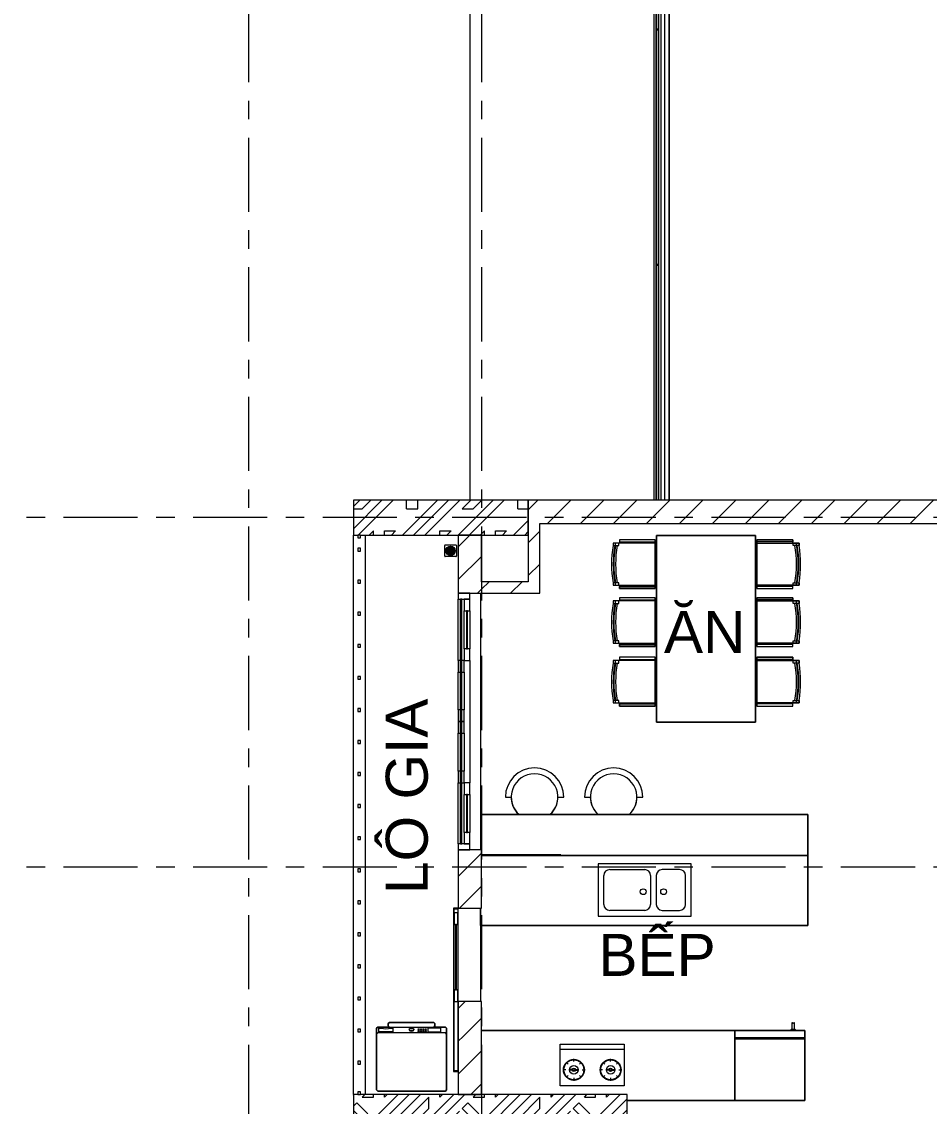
# Model space of a CAD drawing. Header units: millimetres. Extents: x -20144 to 104140, y -11426 to 48263.
# Drawn here: x -2444 to 5341, y 6400 to 15703 of the extents above; entities that cross this region are included whole.
import ezdxf

# ---------------------------------------------------------------- set-up
doc = ezdxf.new("R2010")
doc.units = ezdxf.units.MM
doc.linetypes.add('Grid Line', pattern=[22.225, 12.7, -3.175, 3.175, -3.175])
for name, color, linetype, lineweight in [('CHU', 181, 'Continuous', 5), ('CUA', 31, 'Continuous', 9), ('HATCH-TUONG', 152, 'Continuous', 9), ('NET CAT', 3, 'Continuous', 5), ('NET THAY 1', 41, 'Continuous', 5), ('NET THAY 2', 55, 'Continuous', 5), ('NET-CAT', 3, 'Continuous', 9), ('NET-THAY', 2, 'Continuous', 15), ('THIET BI', 44, 'Continuous', 5), ('THIET-BI', 44, 'Continuous', 5), ('TRUC', 225, 'Continuous', 5)]:
    doc.layers.add(name, color=color, linetype=linetype, lineweight=lineweight)
doc.styles.add('Arial_2', font='arial_1.ttf', dxfattribs={"height": 360})
pattern_1 = [(45, (95.25, 0), (-476.246, 476.246), []), (45, (190.5, 0), (-476.246, 476.246), []), (45, (0, 0), (-476.246, 476.246), []), (45, (476.25, 0), (-476.246, 476.246), []), (45, (571.5, 0), (-476.246, 476.246), []), (0, (381, 95.25), (0, 952.5), [95.25, -857.25]), (0, (476.25, 190.5), (0, 952.5), [95.25, -857.25]), (45, (381, 95.25), (0, 952.49), [134.68, -1212.34]), (45, (476.25, 95.25), (0, 952.49), [134.68, -1212.34]), (0, (381, 95.25), (0, 952.5), [95.25, -857.25]), (90, (-95.25, 95.25), (-952.5, 6e-14), [95.25, -857.25]), (90, (0, 95.25), (-952.5, 6e-14), [190.5, -762]), (45, (-95.25, 190.5), (0, 952.49), [134.68, -1212.34]), (90, (762, 381), (-952.5, 6e-14), [95.25, -857.25]), (0, (666.75, 381), (0, 952.5), [95.25, -857.25]), (45, (666.75, 381), (0, 952.49), [134.68, -1212.34]), (0, (857.25, 95.25), (0, 952.5), [95.25, -857.25]), (0, (857.25, 571.5), (0, 952.5), [95.25, -857.25]), (90, (1047.75, 666.75), (-952.5, 6e-14), [95.25, -857.25]), (45, (857.25, 571.5), (0, 952.49), [269.37, -1077.66]), (45, (952.5, 571.5), (0, 952.49), [134.68, -1212.34]), (45, (1143, 762), (0, 952.49), [134.68, -1212.34]), (0, (1143, 857.25), (0, 952.5), [95.25, -857.25]), (90, (1143, 762), (-952.5, 6e-14), [95.25, -857.25]), (0, (476.25, 762), (0, 952.5), [95.25, -857.25]), (0, (666.75, 857.25), (0, 952.5), [95.25, -857.25]), (90, (571.5, 762), (-952.5, 6e-14), [95.25, -857.25]), (90, (666.75, 762), (-952.5, 6e-14), [95.25, -857.25]), (45, (476.25, 762), (0, 952.49), [134.68, -1212.34]), (45, (666.75, 762), (0, 952.49), [134.68, -1212.34]), (135, (119, 214.8), (-952.49, 6e-14), [134.68, -1212.34]), (135, (238.1, 333.4), (-952.49, 6e-14), [134.68, -1212.34]), (135, (309.56, 404.8), (-952.49, 6e-14), [134.68, -1212.34]), (135, (333.4, 428.6), (-952.49, 6e-14), [134.68, -1212.34]), (135, (381, 476.25), (-952.49, 6e-14), [134.68, -1212.34]), (135, (404.8, 500.06), (-952.49, 6e-14), [134.68, -1212.34]), (135, (476.25, 571.5), (-952.49, 6e-14), [134.68, -1212.34]), (135, (523.9, 619.1), (-952.49, 6e-14), [134.68, -1212.34]), (45, (119, 214.8), (0, 952.49), [95.25, -1251.775]), (45, (238.1, 333.4), (0, 952.49), [67.36, -1279.665]), (45, (404.8, 500.06), (0, 952.49), [67.36, -1279.665]), (45, (309.56, 595.3), (0, 952.49), [67.36, -1279.665]), (45, (476.25, 571.5), (0, 952.49), [67.36, -1279.665]), (45, (381, 666.75), (0, 952.49), [67.36, -1279.665]), (0, (24.2, 309.5), (0, 952.5), [190.04, -762.46]), (0, (238.1, 523.9), (0, 952.5), [95.25, -857.25])]
pattern_2 = [(45, (0, 0), (-141.4214, 141.4214), [])]

# ---------------------------------------------------------------- blocks, each defined once
blk = doc.blocks.new('Railing - NBS_RailInfillPnl_Post-847067-MẶT BẰNG TẦNG 4')
at = {"layer": 'NET THAY 2'}
for p, q in [((-13, -5), (-13, 5)), ((13, 5), (-13, 5)), ((13, 5), (13, -5)), ((-13, -5), (13, -5))]:
    blk.add_line(p, q, dxfattribs=at)
blk = doc.blocks.new('Railing - Railing-863470-MẶT BẰNG TẦNG 4')
at = {"layer": 'NET THAY 1'}
for p, q in [((2978, 21689.9), (2997.2, 21689.9)), ((2978, 21689.9), (2978, 11599.9)), ((3018.7, 21689.9), (3038, 21689.9)), ((3038, 21689.9), (3048, 21689.9)), ((3038, 21689.9), (3038, 11599.9)), ((3048, 21689.9), (3068, 21689.9))]:
    blk.add_line(p, q, dxfattribs=at)
at = {"extrusion": (0, 0, -1), "zscale": -1}
for p in [(-3008, 19671.9), (-3008, 17653.9), (-3008, 15635.9), (-3008, 13617.9)]:
    blk.add_blockref('Railing - NBS_RailInfillPnl_Post-847067-MẶT BẰNG TẦNG 4', p, dxfattribs=at)
blk = doc.blocks.new('Top Rail Type - Top Rail_Internal_-863475-MẶT BẰNG TẦNG 4')
at = {"layer": 'NET THAY 1'}
for p, q in [((2997.2, 21689.9), (3018.7, 21689.9)), ((2997.2, 11599.9), (2997.2, 21689.9)), ((3018.7, 11599.9), (3018.7, 21689.9))]:
    blk.add_line(p, q, dxfattribs=at)
blk = doc.blocks.new('Top Rail Type - Top Rail_Internal_-V4-MẶT BẰNG TẦNG 4')
at = {"layer": 'NET THAY 1'}
for p, q in [((3018.7, 21689.9), (2997.2, 21689.9)), ((2997.2, 21689.9), (2997.2, 11599.9)), ((3018.7, 21689.9), (3018.7, 11599.9))]:
    blk.add_line(p, q, dxfattribs=at)
blk = doc.blocks.new('Handrail Type - Handrail_Internal_-863486-MẶT BẰNG TẦNG 4')
at = {"layer": 'NET THAY 1'}
for p, q in [((3068, 21689.9), (3068, 11599.9)), ((3068, 21689.9), (3110.4, 21689.9)), ((3110.4, 11599.9), (3110.4, 21689.9))]:
    blk.add_line(p, q, dxfattribs=at)
blk = doc.blocks.new('Handrail Type - Handrail_Internal_-V5-MẶT BẰNG TẦNG 4')
at = {"layer": 'NET THAY 1'}
for p, q in [((3068, 21689.9), (3068, 11599.9)), ((3110.4, 21689.9), (3110.4, 11599.9))]:
    blk.add_line(p, q, dxfattribs=at)
blk = doc.blocks.new('X-TU LANH - X-TU LANH-V28-MẶT BẰNG TẦNG 4')
at = {"layer": 'THIET BI'}
for p, q in [((300, 0), (-300, 0)), ((-300, 0), (-300, -600)), ((-300, -600), (-300, 0)), ((-300, 0), (300, 0)), ((300, -600), (300, 0)), ((300, 0), (300, -600)), ((300, -530), (-300, -530)), ((300, -540), (-300, -540)), ((-300, -600), (300, -600)), ((300, -600), (-300, -600)), ((-222.5, -600), (-217.5, -610)), ((-217.5, -610), (-182.5, -610)), ((-212.5, -610), (-210.5, -665)), ((-189.5, -665), (-187.5, -610)), ((-182.5, -610), (-177.5, -600)), ((-210.5, -665), (-205.2, -665)), ((-194.8, -665), (-189.5, -665))]:
    blk.add_line(p, q, dxfattribs=at)
blk.add_arc((-200, -667.2), 5.66, 22.40182, 157.59821, dxfattribs=at)
blk = doc.blocks.new('X-BAN AN 4 GHE - X-BAN AN 4 GHE 2-934710-MẶT BẰNG TẦNG 4')
at = {"layer": 'THIET BI'}
for p, q in [((187, 372.7), (165.2, 372.7)), ((165.2, 372.7), (165.2, 318.5)), ((165.2, 372.7), (165.2, 10)), ((187, 372.7), (165.2, 372.7)), ((187, 337.9), (187, 372.7)), ((527.9, 372.7), (506.1, 372.7)), ((506.1, 372.7), (506.1, 337.9)), ((527.9, 372.7), (506.1, 372.7)), ((527.9, 318.5), (527.9, 372.7)), ((527.9, 10), (527.9, 372.7)), ((698.6, 372.7), (676.8, 372.7)), ((676.8, 372.7), (676.8, 318.5)), ((676.8, 372.7), (676.8, 10)), ((698.6, 372.7), (676.8, 372.7)), ((698.6, 337.9), (698.6, 372.7)), ((1039.5, 372.7), (1017.7, 372.7)), ((1017.7, 372.7), (1017.7, 337.9)), ((1039.5, 372.7), (1017.7, 372.7)), ((1039.5, 318.5), (1039.5, 372.7)), ((1039.5, 10), (1039.5, 372.7)), ((1195.4, 372.7), (1173.7, 372.7)), ((1173.7, 372.7), (1173.7, 318.5)), ((1173.7, 372.7), (1173.7, 10)), ((1195.4, 372.7), (1173.7, 372.7)), ((1195.4, 337.9), (1195.4, 372.7)), ((1536.3, 372.7), (1514.6, 372.7)), ((1514.6, 372.7), (1514.6, 337.9)), ((1536.3, 372.7), (1514.6, 372.7)), ((1536.3, 318.5), (1536.3, 372.7)), ((1536.3, 10), (1536.3, 372.7)), ((165.2, 318.5), (136.9, 318.5)), ((136.9, 318.5), (136.9, 10)), ((136.9, 318.5), (155.8, 318.5)), ((136.9, 10), (136.9, 318.5)), ((155.8, 318.5), (155.8, 10)), ((165.2, 350.9), (187, 350.9)), ((165.2, 321.9), (187, 321.9)), ((187, 321.9), (187, 337.9)), ((506.1, 350.9), (527.9, 350.9)), ((506.1, 337.9), (506.1, 321.9)), ((506.1, 321.9), (527.9, 321.9)), ((556.2, 318.5), (527.9, 318.5)), ((537.3, 318.5), (537.3, 10)), ((556.2, 318.5), (537.3, 318.5)), ((556.2, 10), (556.2, 318.5)), ((556.2, 10), (556.2, 318.5)), ((648.5, 318.5), (648.5, 10)), ((676.8, 318.5), (648.5, 318.5)), ((648.5, 318.5), (667.4, 318.5)), ((648.5, 10), (648.5, 318.5)), ((667.4, 318.5), (667.4, 10)), ((676.8, 350.9), (698.6, 350.9)), ((676.8, 321.9), (698.6, 321.9)), ((698.6, 321.9), (698.6, 337.9)), ((1017.7, 350.9), (1039.5, 350.9)), ((1017.7, 337.9), (1017.7, 321.9)), ((1017.7, 321.9), (1039.5, 321.9)), ((1067.8, 318.5), (1039.5, 318.5)), ((1048.9, 318.5), (1048.9, 10)), ((1067.8, 318.5), (1048.9, 318.5)), ((1067.8, 10), (1067.8, 318.5)), ((1067.8, 10), (1067.8, 318.5)), ((1145.3, 318.5), (1145.3, 10)), ((1173.7, 318.5), (1145.3, 318.5)), ((1145.3, 318.5), (1164.2, 318.5)), ((1145.3, 10), (1145.3, 318.5)), ((1164.2, 318.5), (1164.2, 10)), ((1173.7, 350.9), (1195.4, 350.9)), ((1173.7, 321.9), (1195.4, 321.9)), ((1195.4, 321.9), (1195.4, 337.9)), ((1514.6, 350.9), (1536.3, 350.9)), ((1514.6, 337.9), (1514.6, 321.9)), ((1514.6, 321.9), (1536.3, 321.9)), ((1564.7, 318.5), (1536.3, 318.5)), ((1545.8, 318.5), (1545.8, 10)), ((1564.7, 318.5), (1545.8, 318.5)), ((1564.7, 10), (1564.7, 318.5)), ((1564.7, 10), (1564.7, 318.5)), ((1600, 0), (0, 0)), ((0, 0), (0, -850)), ((0, -850), (0, 0)), ((0, 0), (1600, 0)), ((136.9, 10), (556.2, 10)), ((155.8, 10), (136.9, 10)), ((165.2, 10), (527.9, 10)), ((537.3, 10), (556.2, 10)), ((648.5, 10), (1067.8, 10)), ((667.4, 10), (648.5, 10)), ((676.8, 10), (1039.5, 10)), ((1048.9, 10), (1067.8, 10)), ((1145.3, 10), (1564.7, 10)), ((1164.2, 10), (1145.3, 10)), ((1173.7, 10), (1536.3, 10)), ((1545.8, 10), (1564.7, 10)), ((1600, -850), (1600, 0)), ((1600, 0), (1600, -850)), ((0, -850), (1600, -850)), ((1600, -850), (0, -850)), ((556.2, -860), (136.9, -860)), ((136.9, -860), (136.9, -1168.5)), ((155.8, -860), (136.9, -860)), ((136.9, -860), (136.9, -1168.5)), ((155.8, -1168.5), (155.8, -860)), ((165.2, -860), (527.9, -860)), ((165.2, -1222.7), (165.2, -860)), ((527.9, -860), (527.9, -1222.7)), ((537.3, -860), (556.2, -860)), ((537.3, -1168.5), (537.3, -860)), ((556.2, -1168.5), (556.2, -860)), ((556.2, -860), (556.2, -1168.5)), ((1067.8, -860), (648.5, -860)), ((648.5, -860), (648.5, -1168.5)), ((667.4, -860), (648.5, -860)), ((648.5, -860), (648.5, -1168.5)), ((667.4, -1168.5), (667.4, -860)), ((676.8, -860), (1039.5, -860)), ((676.8, -1222.7), (676.8, -860)), ((1039.5, -860), (1039.5, -1222.7)), ((1048.9, -860), (1067.8, -860)), ((1048.9, -1168.5), (1048.9, -860)), ((1067.8, -1168.5), (1067.8, -860)), ((1067.8, -860), (1067.8, -1168.5)), ((1564.7, -860), (1145.3, -860)), ((1145.3, -860), (1145.3, -1168.5)), ((1164.2, -860), (1145.3, -860)), ((1145.3, -860), (1145.3, -1168.5)), ((1164.2, -1168.5), (1164.2, -860)), ((1173.7, -860), (1536.3, -860)), ((1173.7, -1222.7), (1173.7, -860)), ((1536.3, -860), (1536.3, -1222.7)), ((1545.8, -860), (1564.7, -860)), ((1545.8, -1168.5), (1545.8, -860)), ((1564.7, -1168.5), (1564.7, -860)), ((1564.7, -860), (1564.7, -1168.5)), ((136.9, -1168.5), (165.2, -1168.5)), ((136.9, -1168.5), (155.8, -1168.5)), ((165.2, -1168.5), (165.2, -1222.7)), ((165.2, -1171.9), (187, -1171.9)), ((165.2, -1200.9), (187, -1200.9)), ((187, -1171.9), (187, -1187.9)), ((187, -1187.9), (187, -1222.7)), ((506.1, -1171.9), (527.9, -1171.9)), ((506.1, -1187.9), (506.1, -1171.9)), ((506.1, -1222.7), (506.1, -1187.9)), ((506.1, -1200.9), (527.9, -1200.9)), ((527.9, -1222.7), (527.9, -1168.5)), ((527.9, -1168.5), (556.2, -1168.5)), ((556.2, -1168.5), (537.3, -1168.5)), ((648.5, -1168.5), (676.8, -1168.5)), ((648.5, -1168.5), (667.4, -1168.5)), ((676.8, -1168.5), (676.8, -1222.7)), ((676.8, -1171.9), (698.6, -1171.9)), ((676.8, -1200.9), (698.6, -1200.9)), ((698.6, -1171.9), (698.6, -1187.9)), ((698.6, -1187.9), (698.6, -1222.7)), ((1017.7, -1171.9), (1039.5, -1171.9)), ((1017.7, -1187.9), (1017.7, -1171.9)), ((1017.7, -1222.7), (1017.7, -1187.9)), ((1017.7, -1200.9), (1039.5, -1200.9)), ((1039.5, -1222.7), (1039.5, -1168.5)), ((1039.5, -1168.5), (1067.8, -1168.5)), ((1067.8, -1168.5), (1048.9, -1168.5)), ((1145.3, -1168.5), (1173.7, -1168.5)), ((1145.3, -1168.5), (1164.2, -1168.5)), ((1173.7, -1168.5), (1173.7, -1222.7)), ((1173.7, -1171.9), (1195.4, -1171.9)), ((1173.7, -1200.9), (1195.4, -1200.9)), ((1195.4, -1171.9), (1195.4, -1187.9)), ((1195.4, -1187.9), (1195.4, -1222.7)), ((1514.6, -1171.9), (1536.3, -1171.9)), ((1514.6, -1187.9), (1514.6, -1171.9)), ((1514.6, -1222.7), (1514.6, -1187.9)), ((1514.6, -1200.9), (1536.3, -1200.9)), ((1536.3, -1222.7), (1536.3, -1168.5)), ((1536.3, -1168.5), (1564.7, -1168.5)), ((1564.7, -1168.5), (1545.8, -1168.5)), ((165.2, -1222.7), (187, -1222.7)), ((187, -1222.7), (165.2, -1222.7)), ((506.1, -1222.7), (527.9, -1222.7)), ((527.9, -1222.7), (506.1, -1222.7)), ((676.8, -1222.7), (698.6, -1222.7)), ((698.6, -1222.7), (676.8, -1222.7)), ((1017.7, -1222.7), (1039.5, -1222.7)), ((1039.5, -1222.7), (1017.7, -1222.7)), ((1173.7, -1222.7), (1195.4, -1222.7)), ((1195.4, -1222.7), (1173.7, -1222.7)), ((1514.6, -1222.7), (1536.3, -1222.7)), ((1536.3, -1222.7), (1514.6, -1222.7))]:
    blk.add_line(p, q, dxfattribs=at)
for centre, radius, start, end in [((346.5, -628.1), 1013.4, 80.94073, 99.05927), ((346.5, -628.1), 1013.4, 80.94073, 99.05927), ((858.1, -628.1), 1013.4, 80.94073, 99.05927), ((858.1, -628.1), 1013.4, 80.94073, 99.05927), ((1355, -628.1), 1013.4, 80.94073, 99.05927), ((1355, -628.1), 1013.4, 80.94073, 99.05927), ((346.5, -628.1), 998.9, 80.80804, 99.19196), ((346.5, -648.2), 1013.4, 80.94073, 99.05927), ((346.5, -648.2), 998.9, 80.80804, 99.19196), ((858.1, -628.1), 998.9, 80.80804, 99.19196), ((858.1, -648.2), 1013.4, 80.94073, 99.05927), ((858.1, -648.2), 998.9, 80.80804, 99.19196), ((1355, -628.1), 998.9, 80.80804, 99.19196), ((1355, -648.2), 1013.4, 80.94073, 99.05927), ((1355, -648.2), 998.9, 80.80804, 99.19196), ((346.5, -201.8), 998.9, 260.80804, 279.19196), ((346.5, -201.8), 1013.4, 260.94073, 279.05927), ((346.5, -221.9), 998.9, 260.80804, 279.19196), ((858.1, -201.8), 998.9, 260.80804, 279.19196), ((858.1, -201.8), 1013.4, 260.94073, 279.05927), ((858.1, -221.9), 998.9, 260.80804, 279.19196), ((1355, -201.8), 998.9, 260.80804, 279.19196), ((1355, -201.8), 1013.4, 260.94073, 279.05927), ((1355, -221.9), 998.9, 260.80804, 279.19196), ((346.5, -221.9), 1013.4, 260.94073, 279.05927), ((346.5, -221.9), 1013.4, 260.94073, 279.05927), ((858.1, -221.9), 1013.4, 260.94073, 279.05927), ((858.1, -221.9), 1013.4, 260.94073, 279.05927), ((1355, -221.9), 1013.4, 260.94073, 279.05927), ((1355, -221.9), 1013.4, 260.94073, 279.05927)]:
    blk.add_arc(centre, radius, start, end, dxfattribs=at)
blk = doc.blocks.new('X-MAY GIAT - X-MAY GIAT-411449-MẶT BẰNG TẦNG 4')
at = {"layer": 'THIET BI'}
for p, q in [((-290, 0), (-300, -10)), ((-300, -10), (-290, 0)), ((290, 0), (-290, 0)), ((-290, 0), (290, 0)), ((300, -10), (290, 0)), ((290, 0), (300, -10)), ((-300, -10), (-300, -540)), ((-300, -540), (-300, -10)), ((300, -540), (300, -10)), ((300, -10), (300, -540)), ((-300, -490), (-290, -500)), ((-300, -540), (-290, -550)), ((-290, -550), (-300, -540)), ((-290, -500), (290, -500)), ((-290, -550), (-190, -550)), ((-190, -550), (-290, -550)), ((-250, -510), (-250, -540)), ((-140, -510), (-250, -510)), ((-250, -540), (-140, -540)), ((-190, -550), (-200, -560)), ((-200, -560), (-190, -550)), ((190, -550), (-190, -550)), ((-140, -540), (-140, -510)), ((-20, -530), (-20, -525)), ((0, -520), (0, -525)), ((20, -530), (20, -525)), ((160, -510), (280, -510)), ((160, -540), (160, -510)), ((180, -540), (160, -540)), ((200, -560), (190, -550)), ((190, -550), (290, -550)), ((190, -550), (200, -560)), ((290, -550), (190, -550)), ((280, -540), (260, -540)), ((280, -510), (280, -540)), ((290, -500), (300, -490)), ((290, -550), (300, -540)), ((300, -540), (290, -550)), ((-200, -560), (-200, -580)), ((-200, -580), (-200, -560)), ((-200, -580), (-190, -590)), ((-190, -590), (-200, -580)), ((-190, -590), (190, -590)), ((190, -590), (-190, -590)), ((190, -590), (200, -580)), ((200, -580), (190, -590)), ((200, -580), (200, -560)), ((200, -560), (200, -580))]:
    blk.add_line(p, q, dxfattribs=at)
blk.add_arc((220, -697.5), 162.5, 75.74997, 104.25003, dxfattribs=at)
for centre, major_axis in [((-120, -512.5), (5, 0)), ((-120, -522.5), (5, 0)), ((-120, -532.5), (5, 0)), ((-100, -512.5), (5, 0)), ((-100, -522.5), (5, 0)), ((-100, -532.5), (5, 0)), ((-80, -512.5), (5, 0)), ((-80, -522.5), (5, 0)), ((-80, -532.5), (5, 0)), ((-60, -512.5), (-5, 0)), ((-60, -522.5), (-5, 0)), ((-60, -532.5), (-5, 0)), ((0, -530), (-20, 0))]:
    blk.add_ellipse(centre, major_axis=major_axis, ratio=0.5, dxfattribs=at)
blk.add_ellipse((0, -525), major_axis=(-20, 0), ratio=0.5, start_param=3.141593, end_param=6.283185, dxfattribs=at)
blk = doc.blocks.new('CUA SAN PHOI LUA - CUA SAN PHOI LUA-933570-MẶT BẰNG TẦNG 4')
at = {"layer": 'CUA'}
for p, q in [((-360, -100), (-400, -100)), ((-400, -100), (-400, -140)), ((-400, -140), (-360, -140)), ((-395, -135), (-395, -105)), ((-395, -105), (-360, -105)), ((-360, -135), (-395, -135)), ((-360, -105), (-360, -100)), ((400, -100), (-360, -100)), ((-260, -105), (-360, -105)), ((-360, -105), (-360, -135)), ((-360, -135), (-260, -135)), ((-360, -140), (-360, -135)), ((-360, -140), (960, -140)), ((-260, -135), (-260, -105)), ((-260, -105), (300, -105)), ((300, -115), (-260, -115)), ((-260, -115), (-260, -125)), ((-260, -125), (300, -125)), ((300, -135), (-260, -135)), ((400, -105), (300, -105)), ((300, -105), (300, -135)), ((300, -125), (300, -115)), ((300, -135), (400, -135)), ((400, -135), (400, -105)), ((400, -105), (960, -105)), ((960, -135), (400, -135)), ((960, -100), (960, -105)), ((1000, -100), (960, -100)), ((960, -105), (995, -105)), ((995, -135), (960, -135)), ((960, -135), (960, -140)), ((960, -140), (1000, -140)), ((995, -105), (995, -135)), ((1000, -140), (1000, -100))]:
    blk.add_line(p, q, dxfattribs=at)
blk = doc.blocks.new('CUA LO GIA - CUA LO GIA-934711-MẶT BẰNG TẦNG 4')
at = {"layer": 'CUA'}
for p, q in [((-1050, 100), (-1100, 100)), ((-1100, 100), (-1100, 0)), ((-1050, 80), (-1050, 100)), ((-1050, 100), (-525, 100)), ((-425, 100), (-525, 100)), ((-525, 100), (-525, 80)), ((-425, 80), (-425, 100)), ((-425, 100), (-100, 100)), ((0, 100), (-100, 100)), ((-100, 100), (-100, 80)), ((100, 100), (0, 100)), ((0, 100), (0, 80)), ((0, 80), (0, 100)), ((100, 80), (100, 100)), ((100, 100), (425, 100)), ((525, 100), (425, 100)), ((425, 100), (425, 80)), ((525, 100), (1050, 100)), ((525, 80), (525, 100)), ((1100, 100), (1050, 100)), ((1050, 100), (1050, 80)), ((1100, 0), (1100, 100)), ((-1100, 0), (-1050, 0)), ((-1050, 80), (1050, 80)), ((-1050, 80), (-1050, 70)), ((-1050, 0), (-1050, 70)), ((-1050, 70), (1050, 70)), ((-950, 50), (-1050, 50)), ((-1050, 50), (-1050, 0)), ((-1050, 0), (-950, 0)), ((-950, 0), (-950, 50)), ((-950, 50), (-625, 50)), ((-625, 30), (-950, 30)), ((-950, 30), (-950, 20)), ((-950, 20), (-625, 20)), ((-625, 0), (-950, 0)), ((-525, 50), (-625, 50)), ((-625, 50), (-625, 0)), ((-625, 20), (-625, 30)), ((-625, 0), (-525, 0)), ((-525, 70), (-525, 50)), ((-525, 50), (-425, 50)), ((-525, 0), (-525, 50)), ((525, 0), (-525, 0)), ((-425, 50), (-425, 70)), ((-100, 50), (-425, 50)), ((-100, 70), (-100, 50)), ((-100, 50), (0, 50)), ((0, 70), (0, 50)), ((0, 50), (0, 70)), ((0, 50), (100, 50)), ((100, 50), (100, 70)), ((425, 50), (100, 50)), ((425, 70), (425, 50)), ((425, 50), (525, 50)), ((525, 50), (525, 70)), ((625, 50), (525, 50)), ((525, 50), (525, 0)), ((525, 0), (625, 0)), ((625, 0), (625, 50)), ((625, 50), (950, 50)), ((950, 30), (625, 30)), ((625, 30), (625, 20)), ((625, 20), (950, 20)), ((950, 0), (625, 0)), ((1050, 50), (950, 50)), ((950, 50), (950, 0)), ((950, 20), (950, 30)), ((950, 0), (1050, 0)), ((1050, 70), (1050, 80)), ((1050, 70), (1050, 0)), ((1050, 0), (1050, 50)), ((1050, 0), (1100, 0))]:
    blk.add_line(p, q, dxfattribs=at)
blk = doc.blocks.new('X-BEP - X-BEP-934718-MẶT BẰNG TẦNG 4')
at = {"layer": 'THIET BI'}
for p, q in [((2182, 0), (10, 0)), ((10, 0), (2182, 0)), ((2182, -600), (2182, 0)), ((2182, 0), (2182, -600)), ((684.7, -117.4), (1233.7, -117.4)), ((684.7, -475.7), (684.7, -117.4)), ((1233.7, -162.4), (684.7, -162.4)), ((1233.7, -117.4), (1233.7, -475.7)), ((751.9, -287.3), (735.3, -270.7)), ((801.5, -266.8), (801.5, -243.3)), ((851.1, -287.3), (867.7, -270.7)), ((1067.3, -287.3), (1050.7, -270.7)), ((1116.9, -266.8), (1116.9, -243.3)), ((1166.6, -287.3), (1183.1, -270.7)), ((731.3, -336.9), (707.9, -336.9)), ((787.3, -332.9), (764.8, -332.9)), ((787.3, -341), (764.8, -341)), ((815.6, -332.9), (838.1, -332.9)), ((815.6, -341), (838.1, -341)), ((871.7, -336.9), (895.1, -336.9)), ((1046.8, -336.9), (1023.3, -336.9)), ((1102.8, -332.9), (1080.3, -332.9)), ((1102.8, -341), (1080.3, -341)), ((1131.1, -332.9), (1153.6, -332.9)), ((1131.1, -341), (1153.6, -341)), ((1187.1, -336.9), (1210.5, -336.9)), ((751.9, -386.6), (735.3, -403.1)), ((801.5, -407.1), (801.5, -430.5)), ((851.1, -386.6), (867.7, -403.1)), ((1067.3, -386.6), (1050.7, -403.1)), ((1116.9, -407.1), (1116.9, -430.5)), ((1166.6, -386.6), (1183.1, -403.1)), ((1233.7, -475.7), (684.7, -475.7)), ((1260, -600), (2182, -600)), ((2182, -600), (1260, -600))]:
    blk.add_line(p, q, dxfattribs=at)
for centre, radius in [((801.5, -336.9), 90), ((801.5, -336.9), 85.5), ((1116.9, -336.9), 90), ((1116.9, -336.9), 85.5), ((801.5, -336.9), 36.9), ((801.5, -336.9), 14.7), ((801.5, -336.9), 8.24), ((1116.9, -336.9), 36.9), ((1116.9, -336.9), 14.7), ((1116.9, -336.9), 8.24)]:
    blk.add_circle(centre, radius, dxfattribs=at)
blk = doc.blocks.new('X-BEP - X-BEP-934719-MẶT BẰNG TẦNG 4')
at = {"layer": 'THIET BI'}
for p, q in [((2808.9, 0), (10, 0)), ((10, 0), (2808.9, 0)), ((2808.9, -600), (2808.9, 0)), ((2808.9, 0), (2808.9, -600)), ((1008.7, -71.5), (1008.7, -521.5)), ((1808.7, -71.5), (1008.7, -71.5)), ((1808.7, -521.5), (1808.7, -71.5)), ((1058.7, -421.5), (1058.7, -171.5)), ((1108.7, -121.5), (1408.7, -121.5)), ((1458.7, -171.5), (1458.7, -421.5)), ((1508.7, -171.5), (1508.7, -421.5)), ((1708.7, -121.5), (1558.7, -121.5)), ((1758.7, -421.5), (1758.7, -171.5)), ((0, -452.3), (0, -600)), ((0, -600), (0, -452.3)), ((1008.7, -521.5), (1808.7, -521.5)), ((1408.7, -471.5), (1108.7, -471.5)), ((1558.7, -471.5), (1708.7, -471.5)), ((0, -600), (2808.9, -600)), ((2808.9, -600), (0, -600))]:
    blk.add_line(p, q, dxfattribs=at)
for centre in [(1396.2, -311.5), (1571.2, -311.5)]:
    blk.add_circle(centre, 25, dxfattribs=at)
for centre, start, end in [((1108.7, -171.5), 90, 180), ((1408.7, -171.5), 360, 90), ((1558.7, -171.5), 90, 180), ((1708.7, -171.5), 0, 90), ((1108.7, -421.5), 180, 270), ((1408.7, -421.5), 270, 0), ((1558.7, -421.5), 180, 270), ((1708.7, -421.5), 270, 0)]:
    blk.add_arc(centre, 50, start, end, dxfattribs=at)
blk = doc.blocks.new('Railing - 25mm-924614-MẶT BẰNG TẦNG 4')
at = {"layer": 'NET THAY 2'}
for p, q in [((12.5, 12.5), (-12.5, 12.5)), ((-12.5, 12.5), (-12.5, -12.5)), ((12.5, -12.5), (12.5, 12.5)), ((-12.5, -12.5), (12.5, -12.5))]:
    blk.add_line(p, q, dxfattribs=at)
blk = doc.blocks.new('Railing - Railing-935099-MẶT BẰNG TẦNG 4')
at = {"rotation": 180}
for p in [(450.5, 11287.4), (450.5, 11174.9), (450.5, 10899.9), (450.5, 10624.9), (450.5, 10349.9), (450.5, 10074.9), (450.5, 9799.9), (450.5, 9524.9), (450.5, 9249.9), (450.5, 8974.9), (450.5, 8699.9), (450.5, 8424.9), (450.5, 8149.9), (450.5, 7874.9), (450.5, 7599.9), (450.5, 7324.9), (450.5, 7049.9), (450.5, 6774.9), (450.5, 6512.4)]:
    blk.add_blockref('Railing - 25mm-924614-MẶT BẰNG TẦNG 4', p, dxfattribs=at)
blk = doc.blocks.new('X-GHE BAR - X-GHE BAR-582604-MẶT BẰNG TẦNG 4')
at = {"layer": 'THIET BI'}
for p, q in [((-250, -250), (-200, -250)), ((-250, -250), (-200, -250)), ((200, -250), (250, -250)), ((200, -250), (250, -250)), ((-132.3, -400), (132.3, -400)), ((-132.3, -400), (132.3, -400))]:
    blk.add_line(p, q, dxfattribs=at)
for radius, start, end in [(250, 0, 180), (250, 0, 180), (200, 311.40962, 228.59038), (200, 180, 228.59038), (200, 311.40962, 0)]:
    blk.add_arc((0, -250), radius, start, end, dxfattribs=at)
blk = doc.blocks.new('X-BAR - X-BAR-934722-MẶT BẰNG TẦNG 4')
at = {"layer": 'THIET BI'}
for p, q in [((-345.9, -1), (-345.9, -680)), ((-345.9, -680), (-345.9, -1)), ((0, 0), (-302.2, 0)), ((-302.2, 0), (0, 0)), ((0, -2800.4), (0, 0)), ((0, 0), (0, -2800.4)), ((-345.9, -680), (-349.9, -680)), ((-349.9, -680), (-349.9, -2800.4)), ((-349.9, -2800.4), (-349.9, -680)), ((-349.9, -680), (-345.9, -680)), ((-349.9, -2800.4), (0, -2800.4)), ((0, -2800.4), (-349.9, -2800.4))]:
    blk.add_line(p, q, dxfattribs=at)
blk = doc.blocks.new('X-PHEU - X-PHEU-399631-MẶT BẰNG TẦNG 4')
at = {"layer": 'THIET-BI'}
for p, q in [((25, 29), (25, 121)), ((29, 125), (121, 125)), ((47.5, 51.8), (47.5, 98.2)), ((52.5, 103.1), (52.5, 46.9)), ((57.5, 43.5), (57.5, 106.5)), ((62.5, 108.8), (62.5, 41.2)), ((67.5, 39.8), (67.5, 110.2)), ((72.5, 110.9), (72.5, 78.1)), ((77.5, 78.1), (77.5, 110.9)), ((82.5, 110.2), (82.5, 39.8)), ((87.5, 41.2), (87.5, 108.8)), ((92.5, 106.5), (92.5, 43.5)), ((97.5, 46.9), (97.5, 103.1)), ((102.5, 98.2), (102.5, 51.8)), ((125, 121), (125, 29)), ((121, 25), (29, 25)), ((42.5, 90.5), (42.5, 59.5)), ((72.5, 71.9), (72.5, 39.1)), ((77.5, 39.1), (77.5, 71.9)), ((107.5, 59.5), (107.5, 90.5))]:
    blk.add_line(p, q, dxfattribs=at)
blk.add_circle((75, 75), 40, dxfattribs=at)
for centre, radius, start, end in [((29, 121), 4, 90, 180), ((75, 75), 36, 139.80824, 154.52563), ((75, 75), 36, 119.0853, 128.68219), ((75, 75), 36, 102.0247, 110.31751), ((75, 75), 36, 90, 93.98208), ((75, 75), 36, 86.01792, 90), ((75, 75), 36, 69.68249, 77.9753), ((75, 75), 36, 51.31781, 60.9147), ((75, 75), 36, 25.47437, 40.19176), ((121, 121), 4, 0, 90), ((29, 29), 4, 180, 270), ((75, 75), 36, 205.47437, 220.19176), ((75, 75), 36, 231.31781, 240.9147), ((75, 75), 36, 249.68249, 257.9753), ((75, 75), 4, 128.68219, 231.31781), ((75, 75), 36, 266.01792, 270), ((75, 75), 36, 270, 273.98208), ((75, 75), 4, 308.68219, 51.31781), ((75, 75), 36, 282.0247, 290.31751), ((75, 75), 36, 299.0853, 308.68219), ((75, 75), 36, 319.80824, 334.52563), ((121, 29), 4, 270, 360)]:
    blk.add_arc(centre, radius, start, end, dxfattribs=at)

msp = doc.modelspace()

# ---------------------------------------------------------------- hatches: boundary and pattern name
at = {"layer": 'HATCH-TUONG', "lineweight": 5}
h = msp.add_hatch(dxfattribs=at)
h.set_pattern_fill('FP_6', color=256, style=0, pattern_type=2)
h.set_pattern_definition(pattern_2)
h.paths.add_polyline_path([(9200.5, 11399.9), (9200.5, 11599.9), (1900.5, 11599.9), (1900.5, 11399.9), (6054.1, 11399.9)], flags=0)
h = msp.add_hatch(dxfattribs=at)
h.set_pattern_fill('FP_6', color=256, style=0, pattern_type=2)
h.set_pattern_definition(pattern_2)
h.paths.add_polyline_path([(2000.5, 10799.9), (2000.5, 11399.9), (1900.5, 11399.9), (1900.5, 10799.9)], flags=0)
h = msp.add_hatch(dxfattribs=at)
h.set_pattern_fill('FP_6', color=256, style=0, pattern_type=2)
h.set_pattern_definition(pattern_2)
h.paths.add_polyline_path([(1500.5, 10849.9), (1500.5, 11299.9), (1300.5, 11299.9), (1300.5, 10849.9)], flags=0)
h = msp.add_hatch(dxfattribs=at)
h.set_pattern_fill('FP_6', color=256, style=0, pattern_type=2)
h.set_pattern_definition(pattern_2)
h.paths.add_polyline_path([(1900.5, 10799.9), (1900.5, 10899.9), (1500.5, 10899.9), (1500.5, 10799.9), (1774.4, 10799.9)], flags=0)
h = msp.add_hatch(dxfattribs=at)
h.set_pattern_fill('FP_6', color=256, style=0, pattern_type=2)
h.set_pattern_definition(pattern_2)
h.paths.add_polyline_path([(1500.5, 6999.9), (1500.5, 7299.9), (1300.5, 7299.9), (1300.5, 6999.9)], flags=0)
h.paths.add_polyline_path([(1300.5, 8099.9), (1500.5, 8099.9), (1500.5, 8599.9), (1300.5, 8599.9), (1300.5, 8446.4)], flags=0)
h.paths.add_polyline_path([(1500.5, 10799.9), (1500.5, 10849.9), (1300.5, 10849.9), (1300.5, 10799.9)], flags=0)
h = msp.add_hatch(dxfattribs=at)
h.set_pattern_fill('FP_6', color=256, style=0, pattern_type=2)
h.set_pattern_definition(pattern_2)
h.paths.add_polyline_path([(1300.5, 6499.9), (1500.5, 6499.9), (1500.5, 6999.9), (1300.5, 6999.9), (1300.5, 6521)], flags=0)
at = {"layer": 'NET CAT'}
h = msp.add_hatch(dxfattribs=at)
h.set_pattern_fill('FP_1', color=256, style=0, pattern_type=2)
h.set_pattern_definition(pattern_1)
h.paths.add_polyline_path([(1900.5, 11299.9), (1900.5, 11599.9), (400.5, 11599.9), (400.5, 11299.9), (1774.4, 11299.9)], flags=0)
h = msp.add_hatch(dxfattribs=at)
h.set_pattern_fill('FP_1', color=256, style=0, pattern_type=2)
h.set_pattern_definition(pattern_1)
h.paths.add_polyline_path([(1774.4, 6199.9), (2750.5, 6199.9), (2750.5, 6499.9), (400.5, 6499.9), (400.5, 6199.9), (463, 6199.9)], flags=0)

# ---------------------------------------------------------------- linework, layer by layer
at = {"layer": 'NET CAT', "lineweight": 13}
for p, q in [((1900.5, 11599.9), (400.5, 11599.9)), ((400.5, 11599.9), (400.5, 11299.9)), ((1900.5, 11299.9), (1900.5, 11599.9)), ((400.5, 11299.9), (438, 11299.9)), ((463, 11299.9), (1900.5, 11299.9)), ((438, 6499.9), (400.5, 6499.9)), ((400.5, 6499.9), (400.5, 6199.9)), ((2750.5, 6499.9), (463, 6499.9)), ((2750.5, 6199.9), (2750.5, 6499.9))]:
    msp.add_line(p, q, dxfattribs=at)
at = {"layer": 'NET-CAT', "lineweight": 15}
for p, q in [((9200.5, 11599.9), (1900.5, 11599.9)), ((1900.5, 11599.9), (1900.5, 11399.9)), ((1900.5, 11399.9), (1900.5, 10899.9)), ((2000.5, 11399.9), (9200.5, 11399.9)), ((2000.5, 10799.9), (2000.5, 11399.9)), ((1300.5, 11299.9), (1300.5, 10849.9)), ((1500.5, 11299.9), (1300.5, 11299.9)), ((1500.5, 10899.9), (1500.5, 11299.9)), ((1900.5, 10899.9), (1500.5, 10899.9)), ((1300.5, 10849.9), (1300.5, 10799.9)), ((1300.5, 10799.9), (1500.5, 10799.9)), ((1500.5, 10799.9), (1900.5, 10799.9)), ((1900.5, 10799.9), (2000.5, 10799.9)), ((1300.5, 8599.9), (1300.5, 8099.9)), ((1500.5, 8599.9), (1300.5, 8599.9)), ((1500.5, 8099.9), (1500.5, 8599.9)), ((1300.5, 8099.9), (1500.5, 8099.9)), ((1300.5, 7299.9), (1300.5, 6999.9)), ((1500.5, 7299.9), (1300.5, 7299.9)), ((1500.5, 6999.9), (1500.5, 7299.9)), ((1300.5, 6999.9), (1300.5, 6499.9)), ((1500.5, 6499.9), (1500.5, 6999.9)), ((1300.5, 6499.9), (1500.5, 6499.9))]:
    msp.add_line(p, q, dxfattribs=at)
at = {"layer": 'NET-THAY', "lineweight": 9}
for p, q in [((1400.5, 21699.9), (1400.5, 11599.9)), ((400.5, 6499.9), (400.5, 11299.9)), ((500.5, 11299.9), (500.5, 6499.9)), ((1490.5, 10799.9), (1490.5, 8599.9)), ((1490.5, 7952.2), (1490.5, 7299.9))]:
    msp.add_line(p, q, dxfattribs=at)
at = {"layer": 'TRUC', "linetype": 'Grid Line', "ltscale": 50}
for p, q in [((-499.5, 43599.9), (-499.5, -4500.1)), ((1500.5, 43599.9), (1500.5, -7167.6)), ((43000.5, 11449.9), (-12092.4, 11449.9)), ((43000.5, 8449.9), (-14407, 8449.9))]:
    msp.add_line(p, q, dxfattribs=at)

# ---------------------------------------------------------------- block references
at = {"color": 253, "lineweight": 9}
for name, p in [('Railing - Railing-863470-MẶT BẰNG TẦNG 4', (0, 0)), ('Top Rail Type - Top Rail_Internal_-863475-MẶT BẰNG TẦNG 4', (0, 0)), ('Top Rail Type - Top Rail_Internal_-V4-MẶT BẰNG TẦNG 4', (0, 0)), ('Handrail Type - Handrail_Internal_-863486-MẶT BẰNG TẦNG 4', (0, 0)), ('Handrail Type - Handrail_Internal_-V5-MẶT BẰNG TẦNG 4', (0, 0)), ('Railing - Railing-935099-MẶT BẰNG TẦNG 4', (0, 0)), ('X-PHEU - X-PHEU-399631-MẶT BẰNG TẦNG 4', (1159.9, 11089.9)), ('X-GHE BAR - X-GHE BAR-582604-MẶT BẰNG TẦNG 4', (1954.5, 9302.1)), ('X-GHE BAR - X-GHE BAR-582604-MẶT BẰNG TẦNG 4', (2633.1, 9302.1)), ('X-BEP - X-BEP-934719-MẶT BẰNG TẦNG 4', (1490.5, 8552.2)), ('X-BEP - X-BEP-934718-MẶT BẰNG TẦNG 4', (1490.5, 7049.9))]:
    msp.add_blockref(name, p, dxfattribs=at)
for name, p, rotation in [('X-BAN AN 4 GHE - X-BAN AN 4 GHE 2-934710-MẶT BẰNG TẦNG 4', (3000.5, 9694.9), 90), ('CUA LO GIA - CUA LO GIA-934711-MẶT BẰNG TẦNG 4', (1400.5, 9699.9), 90), ('X-BAR - X-BAR-934722-MẶT BẰNG TẦNG 4', (1499.5, 8902.1), 90), ('CUA SAN PHOI LUA - CUA SAN PHOI LUA-933570-MẶT BẰNG TẦNG 4', (1400.5, 7699.9), 270), ('X-MAY GIAT - X-MAY GIAT-411449-MẶT BẰNG TẦNG 4', (900.5, 6529.9), 180), ('X-TU LANH - X-TU LANH-V28-MẶT BẰNG TẦNG 4', (3972.9, 6449.9), 180)]:
    msp.add_blockref(name, p, dxfattribs=dict(at, rotation=rotation))

# ---------------------------------------------------------------- texts
at = {"layer": 'CHU', "color": 253, "char_height": 360, "attachment_point": 1, "line_spacing_factor": 0.936439, "style": 'Arial_2'}
for s, insert, width in [('\\pt2540.0016,5079.9996,7620.0012,10159.9992,12700.0008,15239.9988,17780.0004,20319.9984,22860,25400.0016,27939.9996,30480.0012,33019.9992,35560.0008,38099.9988,40640.0004,43179.9984,45720,48260.0016,50799.9996,53340.0012,55879.9992,58420.0008,60959.9988,63500.0004,66039.9984,68580,71120.0016,73659.9996,76200.0012,78739.9992,81280.0008;ĂN', (3064.6, 10648.4), 709.02), ('\\pt2540.0016,5079.9996,7620.0012,10159.9992,12700.0008,15239.9988,17780.0004,20319.9984,22860,25400.0016,27939.9996,30480.0012,33019.9992,35560.0008,38099.9988,40640.0004,43179.9984,45720,48260.0016,50799.9996,53340.0012,55879.9992,58420.0008,60959.9988,63500.0004,66039.9984,68580,71120.0016,73659.9996,76200.0012,78739.9992,81280.0008;BẾP', (2502.4, 7878.4), 1016.06)]:
    msp.add_mtext(s, dxfattribs=dict(at, insert=insert, width=width))
at = {"layer": 'CHU', "color": 253, "insert": (678.5, 8220.7), "char_height": 360, "width": 1656.4, "attachment_point": 1, "rotation": 90, "line_spacing_factor": 0.936439, "style": 'Arial_2'}
msp.add_mtext('\\pt2540.0016,5079.9996,7620.0012,10159.9992,12700.0008,15239.9988,17780.0004,20319.9984,22860,25400.0016,27939.9996,30480.0012,33019.9992,35560.0008,38099.9988,40640.0004,43179.9984,45720,48260.0016,50799.9996,53340.0012,55879.9992,58420.0008,60959.9988,63500.0004,66039.9984,68580,71120.0016,73659.9996,76200.0012,78739.9992,81280.0008;LÔ GIA', dxfattribs=at)

doc.saveas('drawing.dxf')
